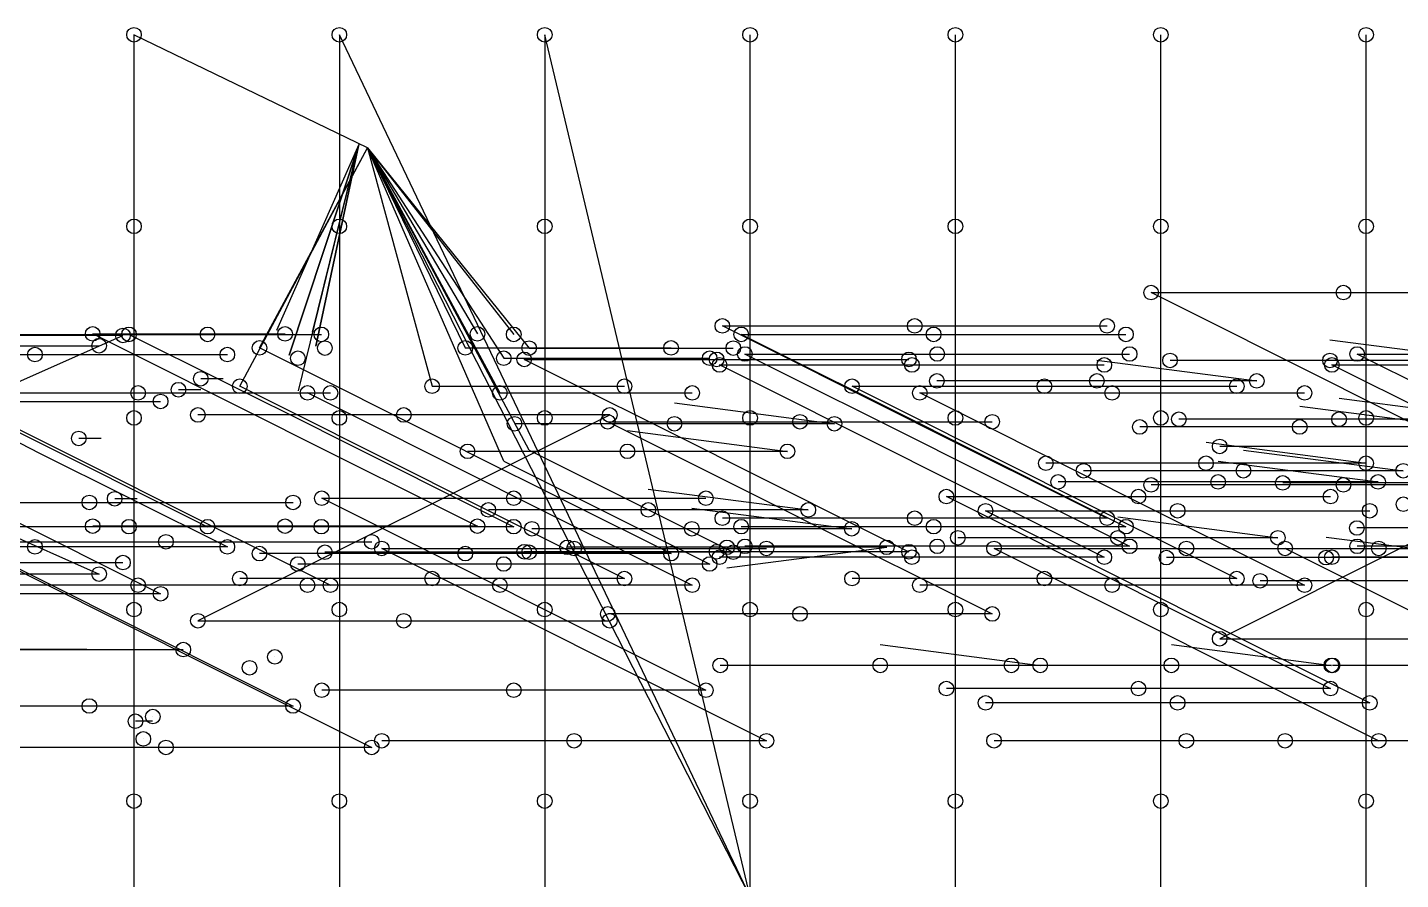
# Model space of a CAD drawing. Extents: x 8.5 to 88.6, y 8.1 to 51.7.
# Drawn here: x 21.43 to 43.99, y 22.69 to 36.7 of the extents above; entities that cross this region are included whole.
import ezdxf

# ---------------------------------------------------------------- set-up
doc = ezdxf.new("R2010")
doc.units = 0
doc.layers.add('HALOFIRE_HEADS', color=1, linetype='CONTINUOUS')
doc.layers.add('HALOFIRE_PIPES', color=5, linetype='CONTINUOUS')

msp = doc.modelspace()

# ---------------------------------------------------------------- linework, layer by layer
at = {"layer": 'HALOFIRE_HEADS'}
for centre in [(23.1789, 36.5761, 2.4384), (26.5524, 36.5761, 2.4384), (29.9258, 36.5761, 2.4384), (33.2993, 36.5761, 2.4384), (36.6727, 36.5761, 2.4384), (40.0462, 36.5761, 2.4384), (43.4196, 36.5761, 2.4384), (23.1789, 33.4275, 2.4384), (26.5524, 33.4275, 2.4384), (29.9258, 33.4275, 2.4384), (33.2993, 33.4275, 2.4384), (36.6727, 33.4275, 2.4384), (40.0462, 33.4275, 2.4384), (43.4196, 33.4275, 2.4384), (39.8872, 32.3389, 2.6519), (43.0474, 32.3389, 2.6519), (32.8443, 31.7916, 2.6519), (36.0045, 31.7916, 2.6519), (39.1647, 31.7916, 2.6519), (22.4999, 31.6608, 2.4225), (22.6052, 31.4658, 2.6519), (22.9977, 31.6353, 2.6519), (23.0965, 31.6522, 2.4384), (24.3877, 31.6522, 2.6519), (25.6601, 31.6608, 2.4225), (26.2567, 31.6522, 2.4384), (28.8203, 31.6608, 2.4225), (29.417, 31.6522, 2.4384), (33.1549, 31.6522, 2.4384), (36.3151, 31.6522, 2.4384), (39.4754, 31.6522, 2.4384), (21.552, 31.3211, 2.6519), (24.7122, 31.3211, 2.6519), (25.2406, 31.4296, 2.4225), (25.8708, 31.2612, 2.4384), (26.3141, 31.4273, 2.6519), (28.621, 31.4296, 2.4225), (29.2535, 31.2612, 2.4384), (29.59, 31.2412, 2.6519), (29.6692, 31.4273, 2.6519), (32.0014, 31.4296, 2.4225), (32.6362, 31.2612, 2.4384), (32.7503, 31.2412, 2.6519), (33.0243, 31.4273, 2.6519), (33.2146, 31.3298, 2.4384), (35.9105, 31.2412, 2.6519), (36.3749, 31.3298, 2.4384), (39.5351, 31.3298, 2.4384), (43.273, 31.3298, 2.6519), (32.7989, 31.15, 2.4384), (35.9592, 31.15, 2.4384), (39.1194, 31.15, 2.4384), (40.1984, 31.2233, 2.4384), (42.8263, 31.2233, 2.4384), (42.8574, 31.15, 2.5884), (24.2764, 30.9229, 2.6551), (24.9159, 30.7996, 2.4225), (28.0761, 30.7996, 2.4225), (31.2364, 30.7996, 2.4225), (34.9743, 30.7996, 2.4225), (36.3686, 30.8873, 2.4384), (38.1345, 30.7996, 2.4225), (38.9965, 30.8873, 2.4384), (41.2948, 30.7996, 2.4225), (41.6244, 30.8873, 2.4384), (23.246, 30.6905, 2.6551), (23.9099, 30.743, 2.4384), (26.0293, 30.6905, 2.6519), (26.4062, 30.6905, 2.6551), (29.1895, 30.6905, 2.6519), (32.3498, 30.6905, 2.6519), (36.0878, 30.6905, 2.4384), (39.248, 30.6905, 2.4384), (42.4082, 30.6905, 2.4384), (23.6163, 30.5504, 2.6924), (23.1789, 30.279, 2.4384), (24.2284, 30.3281, 2.4225), (26.5524, 30.279, 2.4384), (27.6111, 30.3281, 2.4225), (29.4302, 30.1831, 2.6519), (29.9258, 30.279, 2.4384), (30.962, 30.2157, 2.5146), (30.9937, 30.3281, 2.4225), (32.0581, 30.1831, 2.6519), (33.2993, 30.279, 2.4384), (34.1198, 30.2157, 2.5146), (34.686, 30.1831, 2.6519), (36.6727, 30.279, 2.4384), (37.2776, 30.2157, 2.5146), (39.7013, 30.1309, 2.6519), (40.0462, 30.279, 2.4384), (40.3442, 30.2571, 2.5146), (42.3292, 30.1309, 2.6519), (42.9751, 30.2571, 2.5146), (43.4196, 30.279, 2.4384), (22.2722, 29.9424, 2.5884), (28.658, 29.7302, 2.4384), (31.2859, 29.7302, 2.4384), (33.9138, 29.7302, 2.4384), (41.0144, 29.8113, 2.5146), (38.1591, 29.535, 2.4384), (40.7899, 29.535, 2.4384), (43.4207, 29.535, 2.4384), (38.3605, 29.228, 2.4384), (38.7792, 29.4108, 2.4384), (40.9884, 29.228, 2.4384), (41.4041, 29.4108, 2.4384), (42.0513, 29.212, 2.5884), (43.6163, 29.228, 2.4384), (44.0291, 29.4108, 2.4384), (36.5247, 28.9879, 2.4225), (39.6801, 28.9879, 2.4225), (39.8872, 29.1786, 2.6519), (42.8354, 28.9879, 2.4225), (43.0474, 29.1786, 2.6519), (22.4457, 28.8907, 2.7845), (22.8616, 28.9511, 2.6924), (25.7916, 28.8907, 2.7845), (26.2631, 28.9594, 2.4225), (29.0001, 28.7685, 2.6519), (29.4184, 28.9594, 2.4225), (31.6279, 28.7685, 2.6519), (32.5737, 28.9594, 2.4225), (34.2558, 28.7685, 2.6519), (44.0338, 28.8606, 2.6519), (32.8443, 28.6314, 2.6519), (36.0045, 28.6314, 2.6519), (37.1683, 28.7527, 2.4225), (39.1647, 28.6314, 2.6519), (40.3236, 28.7527, 2.4225), (43.479, 28.7527, 2.4225), (22.4999, 28.5006, 2.4225), (23.0965, 28.492, 2.4384), (24.3877, 28.492, 2.6519), (25.6601, 28.5006, 2.4225), (26.2567, 28.492, 2.4384), (28.8203, 28.5006, 2.4225), (29.417, 28.492, 2.4384), (29.7154, 28.4569, 2.5146), (32.3433, 28.4569, 2.5146), (33.1549, 28.492, 2.4384), (34.9712, 28.4569, 2.5146), (36.3151, 28.492, 2.4384), (36.7143, 28.31, 2.4225), (39.3422, 28.31, 2.4225), (39.4754, 28.492, 2.4384), (41.9701, 28.31, 2.4225), (43.268, 28.4706, 2.6519), (21.552, 28.1609, 2.6519), (23.7036, 28.2448, 2.4225), (24.7122, 28.1609, 2.6519), (27.084, 28.2448, 2.4225), (27.249, 28.1347, 2.5884), (29.59, 28.081, 2.6519), (30.2953, 28.1528, 2.4384), (30.4092, 28.1347, 2.5884), (32.7503, 28.081, 2.6519), (32.9202, 28.1528, 2.4384), (33.2146, 28.1696, 2.4384), (33.5695, 28.1347, 2.5884), (35.5451, 28.1528, 2.4384), (35.9105, 28.081, 2.6519), (36.3749, 28.1696, 2.4384), (37.3074, 28.1347, 2.4225), (39.5351, 28.1696, 2.4384), (40.4676, 28.1347, 2.4225), (42.0898, 28.1347, 2.5884), (43.273, 28.1696, 2.6519), (43.6279, 28.1347, 2.4225), (22.9977, 27.9023, 2.6519), (25.2406, 28.0492, 2.4225), (25.8708, 27.8786, 2.4384), (26.3141, 28.0722, 2.6519), (28.621, 28.0492, 2.4225), (29.2535, 27.8786, 2.4384), (29.6692, 28.0722, 2.6519), (32.0014, 28.0492, 2.4225), (32.6362, 27.8786, 2.4384), (32.7989, 27.9898, 2.4384), (33.0243, 28.0722, 2.6519), (35.9592, 27.9898, 2.4384), (39.1194, 27.9898, 2.4384), (40.1399, 27.9839, 2.4225), (42.7618, 27.9839, 2.4225), (42.8574, 27.9898, 2.5884), (22.6052, 27.7121, 2.6519), (24.9159, 27.6394, 2.4225), (28.0761, 27.6394, 2.4225), (31.2364, 27.6394, 2.4225), (34.9743, 27.6394, 2.4225), (38.1345, 27.6394, 2.4225), (41.2948, 27.6394, 2.4225), (23.246, 27.5302, 2.6551), (26.0293, 27.5302, 2.6519), (26.4062, 27.5302, 2.6551), (29.1895, 27.5302, 2.6519), (32.3498, 27.5302, 2.6519), (36.0878, 27.5302, 2.4384), (39.248, 27.5302, 2.4384), (41.6783, 27.6036, 2.4225), (42.4082, 27.5302, 2.4384), (23.6163, 27.3902, 2.6924), (23.1789, 27.1304, 2.4384), (26.5524, 27.1304, 2.4384), (29.9258, 27.1304, 2.4384), (30.962, 27.0579, 2.5146), (33.2993, 27.1304, 2.4384), (34.1198, 27.0579, 2.5146), (36.6727, 27.1304, 2.4384), (37.2776, 27.0579, 2.5146), (40.0462, 27.1304, 2.4384), (43.4196, 27.1304, 2.4384), (24.2284, 26.9454, 2.4225), (27.6111, 26.9454, 2.4225), (30.9937, 26.9454, 2.4225), (41.0144, 26.6511, 2.5146), (23.9887, 26.4733, 2.6924), (25.4925, 26.3525, 2.4225), (25.0768, 26.1726, 2.6519), (32.8105, 26.2127, 2.5884), (35.4384, 26.2127, 2.5884), (37.593, 26.2127, 2.4225), (38.0663, 26.2127, 2.5884), (40.2209, 26.2127, 2.4225), (42.8488, 26.2127, 2.4225), (42.8689, 26.2127, 2.5884), (36.5247, 25.8325, 2.4225), (39.6801, 25.8325, 2.4225), (42.8354, 25.8325, 2.4225), (26.2631, 25.8041, 2.4225), (29.4184, 25.8041, 2.4225), (32.5737, 25.8041, 2.4225), (37.1683, 25.5973, 2.4225), (40.3236, 25.5973, 2.4225), (43.479, 25.5973, 2.4225), (22.4457, 25.5449, 2.7845), (23.4883, 25.372, 2.4225), (25.7916, 25.5449, 2.7845), (23.203, 25.2959, 2.613), (23.3322, 25.0054, 2.6924), (27.249, 24.9745, 2.5884), (30.4092, 24.9745, 2.5884), (33.5695, 24.9745, 2.5884), (37.3074, 24.9745, 2.4225), (40.4676, 24.9745, 2.4225), (42.0898, 24.9745, 2.5884), (43.6279, 24.9745, 2.4225), (23.7036, 24.8644, 2.4225), (27.084, 24.8644, 2.4225), (23.1789, 23.9819, 2.4384), (26.5524, 23.9819, 2.4384), (29.9258, 23.9819, 2.4384), (33.2993, 23.9819, 2.4384), (36.6727, 23.9819, 2.4384), (40.0462, 23.9819, 2.4384), (43.4196, 23.9819, 2.4384)]:
    msp.add_circle(centre, 0.12, dxfattribs=at)
at = {"layer": 'HALOFIRE_PIPES'}
for p, q in [((27.0129, 34.7178, 2.4384), (23.1789, 36.5761, 2.4384)), ((23.1789, 36.5761, 2.4384), (23.1789, 33.4275, 2.4384)), ((33.2993, 22.4076, 2.4384), (26.5524, 36.5761, 2.4384)), ((26.5524, 36.5761, 2.4384), (26.5524, 33.4275, 2.4384)), ((33.2993, 22.4076, 2.4384), (29.9258, 36.5761, 2.4384)), ((29.9258, 36.5761, 2.4384), (29.9258, 33.4275, 2.4384)), ((33.2993, 33.4275, 2.4384), (33.2993, 36.5761, 2.4384)), ((36.6727, 33.4275, 2.4384), (36.6727, 36.5761, 2.4384)), ((40.0462, 33.4275, 2.4384), (40.0462, 36.5761, 2.4384)), ((43.4196, 33.4275, 2.4384), (43.4196, 36.5761, 2.4384)), ((25.5229, 31.7215, 2.4225), (26.8757, 34.7785, 2.4225)), ((26.8705, 34.7649, 2.4384), (25.7284, 31.3083, 2.4384)), ((25.7284, 31.3083, 2.4384), (26.8705, 34.7649, 2.4384)), ((25.8836, 30.7261, 2.6519), (26.8672, 34.7534, 2.6519)), ((26.1111, 31.6881, 2.4384), (26.8673, 34.7537, 2.4384)), ((26.8662, 34.749, 2.6519), (26.1674, 31.4584, 2.6519)), ((26.1674, 31.4584, 2.6519), (26.8662, 34.749, 2.6519)), ((24.9159, 30.7996, 2.4225), (27.0129, 34.7178, 2.4225)), ((25.2406, 31.4296, 2.4225), (27.0129, 34.7178, 2.4225)), ((33.2993, 22.4076, 2.4384), (27.0129, 34.7178, 2.4384)), ((29.2535, 29.5699, 2.4384), (27.0129, 34.7178, 2.4384)), ((27.0129, 34.7178, 2.4384), (29.2535, 31.2612, 2.4384)), ((27.0129, 34.7178, 2.4384), (29.417, 31.6522, 2.4384)), ((29.6692, 29.7497, 2.6519), (27.0129, 34.7178, 2.6519)), ((27.0129, 34.7178, 2.6519), (29.6692, 31.4273, 2.6519)), ((27.0129, 34.7178, 2.6519), (29.1895, 30.6905, 2.6519)), ((27.0129, 34.7178, 2.4225), (28.621, 31.4296, 2.4225)), ((27.0129, 34.7178, 2.4225), (28.8203, 31.6608, 2.4225)), ((27.0129, 34.7178, 2.4225), (28.0761, 30.7996, 2.4225)), ((23.1789, 33.4275, 2.4384), (23.1789, 30.279, 2.4384)), ((26.5524, 33.4275, 2.4384), (26.5524, 30.279, 2.4384)), ((29.9258, 33.4275, 2.4384), (29.9258, 30.279, 2.4384)), ((33.2993, 30.279, 2.4384), (33.2993, 33.4275, 2.4384)), ((36.6727, 30.279, 2.4384), (36.6727, 33.4275, 2.4384)), ((40.0462, 30.279, 2.4384), (40.0462, 33.4275, 2.4384)), ((43.4196, 30.279, 2.4384), (43.4196, 33.4275, 2.4384)), ((43.0474, 30.7588, 2.6519), (39.8872, 32.3389, 2.6519)), ((39.8872, 32.3389, 2.6519), (43.0474, 32.3389, 2.6519)), ((43.0474, 32.3389, 2.6519), (46.2077, 32.3389, 2.6519)), ((18.798, 29.7688, 2.6519), (22.9977, 31.6353, 2.6519)), ((22.9977, 31.6353, 2.6519), (20.1979, 31.6353, 2.6519)), ((21.2275, 31.6522, 2.6519), (24.3877, 31.6522, 2.6519)), ((25.6601, 30.0807, 2.4225), (22.4999, 31.6608, 2.4225)), ((22.4999, 31.6608, 2.4225), (25.6601, 31.6608, 2.4225)), ((26.2567, 30.0721, 2.4384), (23.0965, 31.6522, 2.4384)), ((23.0965, 31.6522, 2.4384), (26.2567, 31.6522, 2.4384)), ((36.0045, 30.2115, 2.6519), (32.8443, 31.7916, 2.6519)), ((32.8443, 31.7916, 2.6519), (36.0045, 31.7916, 2.6519)), ((36.3151, 30.0721, 2.4384), (33.1549, 31.6522, 2.4384)), ((33.1549, 31.6522, 2.4384), (36.3151, 31.6522, 2.4384)), ((36.0045, 31.7916, 2.6519), (39.1647, 31.7916, 2.6519)), ((36.3151, 31.6522, 2.4384), (39.4754, 31.6522, 2.4384)), ((19.79, 31.4658, 2.6519), (22.6052, 31.4658, 2.6519)), ((28.621, 29.7394, 2.4225), (25.2406, 31.4296, 2.4225)), ((28.621, 31.4296, 2.4225), (32.0014, 31.4296, 2.4225)), ((29.6692, 31.4273, 2.6519), (33.0243, 31.4273, 2.6519)), ((42.8263, 31.5652, 2.4384), (42.8263, 31.5652, 2.4384)), ((42.8263, 31.5652, 2.4384), (45.4542, 31.2233, 2.4384)), ((21.552, 29.741, 2.6519), (18.3917, 31.3211, 2.6519)), ((18.3917, 31.3211, 2.6519), (21.552, 31.3211, 2.6519)), ((21.552, 31.3211, 2.6519), (24.7122, 31.3211, 2.6519)), ((29.2535, 31.2612, 2.4384), (32.6362, 31.2612, 2.4384)), ((32.7503, 29.6611, 2.6519), (29.59, 31.2412, 2.6519)), ((29.59, 31.2412, 2.6519), (32.7503, 31.2412, 2.6519)), ((32.7503, 31.2412, 2.6519), (35.9105, 31.2412, 2.6519)), ((35.9592, 29.5699, 2.4384), (32.7989, 31.15, 2.4384)), ((32.7989, 31.15, 2.4384), (35.9592, 31.15, 2.4384)), ((36.3749, 29.7497, 2.4384), (33.2146, 31.3298, 2.4384)), ((33.2146, 31.3298, 2.4384), (36.3749, 31.3298, 2.4384)), ((35.9592, 31.15, 2.4384), (39.1194, 31.15, 2.4384)), ((36.3749, 31.3298, 2.4384), (39.5351, 31.3298, 2.4384)), ((38.9965, 31.2292, 2.4384), (38.9965, 31.2292, 2.4384)), ((38.9965, 31.2292, 2.4384), (41.6244, 30.8873, 2.4384)), ((42.8263, 31.2233, 2.4384), (40.1984, 31.2233, 2.4384)), ((45.4542, 31.2233, 2.4384), (42.8263, 31.2233, 2.4384)), ((46.0176, 29.5699, 2.5884), (42.8574, 31.15, 2.5884)), ((42.8574, 31.15, 2.5884), (46.0176, 31.15, 2.5884)), ((46.4333, 29.7497, 2.6519), (43.273, 31.3298, 2.6519)), ((43.273, 31.3298, 2.6519), (46.4333, 31.3298, 2.6519)), ((24.6432, 30.9229, 2.6551), (24.2764, 30.9229, 2.6551)), ((24.2764, 30.9229, 2.6551), (24.2764, 30.9229, 2.6551)), ((23.246, 29.1104, 2.6551), (20.0857, 30.6905, 2.6551)), ((20.0857, 30.6905, 2.6551), (23.246, 30.6905, 2.6551)), ((23.246, 30.6905, 2.6551), (26.4062, 30.6905, 2.6551)), ((24.2768, 30.743, 2.4384), (23.9099, 30.743, 2.4384)), ((23.9099, 30.743, 2.4384), (23.9099, 30.743, 2.4384)), ((28.0761, 29.2195, 2.4225), (24.9159, 30.7996, 2.4225)), ((29.1895, 29.1104, 2.6519), (26.0293, 30.6905, 2.6519)), ((28.0761, 30.7996, 2.4225), (31.2364, 30.7996, 2.4225)), ((29.1895, 30.6905, 2.6519), (32.3498, 30.6905, 2.6519)), ((38.1345, 29.2195, 2.4225), (34.9743, 30.7996, 2.4225)), ((34.9743, 30.7996, 2.4225), (38.1345, 30.7996, 2.4225)), ((39.248, 29.1104, 2.4384), (36.0878, 30.6905, 2.4384)), ((36.0878, 30.6905, 2.4384), (39.248, 30.6905, 2.4384)), ((38.9965, 30.8873, 2.4384), (36.3686, 30.8873, 2.4384)), ((38.1345, 30.7996, 2.4225), (41.2948, 30.7996, 2.4225)), ((41.6244, 30.8873, 2.4384), (38.9965, 30.8873, 2.4384)), ((39.248, 30.6905, 2.4384), (42.4082, 30.6905, 2.4384)), ((43.0474, 30.7588, 2.6519), (43.0474, 30.7588, 2.6519)), ((43.0474, 30.7588, 2.6519), (43.0474, 30.7588, 2.6519)), ((43.0474, 30.7588, 2.6519), (46.2077, 29.1786, 2.6519)), ((20.4561, 30.5504, 2.6924), (23.6163, 30.5504, 2.6924)), ((32.0581, 30.525, 2.6519), (32.0581, 30.525, 2.6519)), ((32.0581, 30.525, 2.6519), (34.686, 30.1831, 2.6519)), ((42.3292, 30.4728, 2.6519), (42.3292, 30.4728, 2.6519)), ((42.3292, 30.4728, 2.6519), (44.9571, 30.1309, 2.6519)), ((42.9751, 30.6019, 2.5146), (42.9751, 30.6019, 2.5146)), ((42.9751, 30.6019, 2.5146), (45.6059, 30.2571, 2.5146)), ((23.1789, 30.279, 2.4384), (23.1789, 27.1304, 2.4384)), ((27.6111, 30.3281, 2.4225), (24.2284, 30.3281, 2.4225)), ((26.5524, 30.279, 2.4384), (26.5524, 27.1304, 2.4384)), ((27.6111, 28.6368, 2.4225), (30.9937, 30.3281, 2.4225)), ((30.9937, 30.3281, 2.4225), (27.6111, 30.3281, 2.4225)), ((29.9258, 30.279, 2.4384), (29.9258, 27.1304, 2.4384)), ((33.2993, 27.1304, 2.4384), (33.2993, 30.279, 2.4384)), ((36.6727, 27.1304, 2.4384), (36.6727, 30.279, 2.4384)), ((40.0462, 27.1304, 2.4384), (40.0462, 30.279, 2.4384)), ((42.9751, 30.2571, 2.5146), (40.3442, 30.2571, 2.5146)), ((45.6059, 30.2571, 2.5146), (42.9751, 30.2571, 2.5146)), ((43.4196, 27.1304, 2.4384), (43.4196, 30.279, 2.4384)), ((21.2275, 30.0721, 2.6519), (24.3877, 28.492, 2.6519)), ((25.6601, 30.0807, 2.4225), (25.6601, 30.0807, 2.4225)), ((25.6601, 30.0807, 2.4225), (25.6601, 30.0807, 2.4225)), ((25.6601, 30.0807, 2.4225), (28.8203, 28.5006, 2.4225)), ((26.2567, 30.0721, 2.4384), (26.2567, 30.0721, 2.4384)), ((26.2567, 30.0721, 2.4384), (26.2567, 30.0721, 2.4384)), ((26.2567, 30.0721, 2.4384), (29.417, 28.492, 2.4384)), ((32.0581, 30.1831, 2.6519), (29.4302, 30.1831, 2.6519)), ((34.1198, 28.6368, 2.5146), (30.962, 30.2157, 2.5146)), ((30.962, 30.2157, 2.5146), (34.1198, 30.2157, 2.5146)), ((31.2859, 30.0721, 2.4384), (31.2859, 30.0721, 2.4384)), ((31.2859, 30.0721, 2.4384), (33.9138, 29.7302, 2.4384)), ((34.686, 30.1831, 2.6519), (32.0581, 30.1831, 2.6519)), ((34.1198, 30.2157, 2.5146), (37.2776, 30.2157, 2.5146)), ((36.0045, 30.2115, 2.6519), (36.0045, 30.2115, 2.6519)), ((36.0045, 30.2115, 2.6519), (36.0045, 30.2115, 2.6519)), ((36.0045, 30.2115, 2.6519), (39.1647, 28.6314, 2.6519)), ((36.3151, 30.0721, 2.4384), (36.3151, 30.0721, 2.4384)), ((36.3151, 30.0721, 2.4384), (36.3151, 30.0721, 2.4384)), ((36.3151, 30.0721, 2.4384), (39.4754, 28.492, 2.4384)), ((42.3292, 30.1309, 2.6519), (39.7013, 30.1309, 2.6519)), ((44.9571, 30.1309, 2.6519), (42.3292, 30.1309, 2.6519)), ((22.639, 29.9424, 2.5884), (22.2722, 29.9424, 2.5884)), ((22.2722, 29.9424, 2.5884), (22.2722, 29.9424, 2.5884)), ((40.7899, 29.8798, 2.4384), (40.7899, 29.8798, 2.4384)), ((40.7899, 29.8798, 2.4384), (43.4207, 29.535, 2.4384)), ((47.3348, 29.8113, 2.5146), (41.0144, 29.8113, 2.5146)), ((18.3823, 29.5889, 2.6519), (22.6052, 27.7121, 2.6519)), ((21.552, 29.741, 2.6519), (21.552, 29.741, 2.6519)), ((21.552, 29.741, 2.6519), (21.552, 29.741, 2.6519)), ((21.552, 29.741, 2.6519), (24.7122, 28.1609, 2.6519)), ((28.621, 29.7394, 2.4225), (28.621, 29.7394, 2.4225)), ((28.621, 29.7394, 2.4225), (28.621, 29.7394, 2.4225)), ((28.621, 29.7394, 2.4225), (32.0014, 28.0492, 2.4225)), ((31.2859, 29.7302, 2.4384), (28.658, 29.7302, 2.4384)), ((29.2535, 29.5699, 2.4384), (29.2535, 29.5699, 2.4384)), ((29.2535, 29.5699, 2.4384), (29.2535, 29.5699, 2.4384)), ((29.2535, 29.5699, 2.4384), (32.6362, 27.8786, 2.4384)), ((29.6692, 29.7497, 2.6519), (29.6692, 29.7497, 2.6519)), ((29.6692, 29.7497, 2.6519), (29.6692, 29.7497, 2.6519)), ((29.6692, 29.7497, 2.6519), (33.0243, 28.0722, 2.6519)), ((33.9138, 29.7302, 2.4384), (31.2859, 29.7302, 2.4384)), ((32.7503, 29.6611, 2.6519), (32.7503, 29.6611, 2.6519)), ((32.7503, 29.6611, 2.6519), (32.7503, 29.6611, 2.6519)), ((32.7503, 29.6611, 2.6519), (35.9105, 28.081, 2.6519)), ((35.9592, 29.5699, 2.4384), (35.9592, 29.5699, 2.4384)), ((35.9592, 29.5699, 2.4384), (35.9592, 29.5699, 2.4384)), ((35.9592, 29.5699, 2.4384), (39.1194, 27.9898, 2.4384)), ((36.3749, 29.7497, 2.4384), (36.3749, 29.7497, 2.4384)), ((36.3749, 29.7497, 2.4384), (36.3749, 29.7497, 2.4384)), ((36.3749, 29.7497, 2.4384), (39.5351, 28.1696, 2.4384)), ((40.9884, 29.5699, 2.4384), (40.9884, 29.5699, 2.4384)), ((40.9884, 29.5699, 2.4384), (43.6163, 29.228, 2.4384)), ((41.4041, 29.7497, 2.4384), (41.4041, 29.7497, 2.4384)), ((41.4041, 29.7497, 2.4384), (44.0291, 29.4108, 2.4384)), ((40.7899, 29.535, 2.4384), (38.1591, 29.535, 2.4384)), ((41.4041, 29.4108, 2.4384), (38.7792, 29.4108, 2.4384)), ((43.4207, 29.535, 2.4384), (40.7899, 29.535, 2.4384)), ((44.0291, 29.4108, 2.4384), (41.4041, 29.4108, 2.4384)), ((23.246, 29.1104, 2.6551), (23.246, 29.1104, 2.6551)), ((23.246, 29.1104, 2.6551), (23.246, 29.1104, 2.6551)), ((23.246, 29.1104, 2.6551), (26.4062, 27.5302, 2.6551)), ((28.0761, 29.2195, 2.4225), (28.0761, 29.2195, 2.4225)), ((28.0761, 29.2195, 2.4225), (28.0761, 29.2195, 2.4225)), ((28.0761, 29.2195, 2.4225), (31.2364, 27.6394, 2.4225)), ((29.1895, 29.1104, 2.6519), (29.1895, 29.1104, 2.6519)), ((29.1895, 29.1104, 2.6519), (29.1895, 29.1104, 2.6519)), ((29.1895, 29.1104, 2.6519), (32.3498, 27.5302, 2.6519)), ((31.6279, 29.1104, 2.6519), (31.6279, 29.1104, 2.6519)), ((31.6279, 29.1104, 2.6519), (34.2558, 28.7685, 2.6519)), ((38.1345, 29.2195, 2.4225), (38.1345, 29.2195, 2.4225)), ((38.1345, 29.2195, 2.4225), (38.1345, 29.2195, 2.4225)), ((38.1345, 29.2195, 2.4225), (41.2948, 27.6394, 2.4225)), ((40.9884, 29.228, 2.4384), (38.3605, 29.228, 2.4384)), ((39.248, 29.1104, 2.4384), (39.248, 29.1104, 2.4384)), ((39.248, 29.1104, 2.4384), (39.248, 29.1104, 2.4384)), ((39.248, 29.1104, 2.4384), (42.4082, 27.5302, 2.4384)), ((43.0474, 29.1786, 2.6519), (39.8872, 29.1786, 2.6519)), ((43.6163, 29.228, 2.4384), (40.9884, 29.228, 2.4384)), ((44.4189, 29.212, 2.5884), (42.0513, 29.212, 2.5884)), ((46.2077, 29.1786, 2.6519), (43.0474, 29.1786, 2.6519)), ((22.4457, 27.2178, 2.7845), (19.0999, 28.8907, 2.7845)), ((19.0999, 28.8907, 2.7845), (22.4457, 28.8907, 2.7845)), ((20.4561, 28.9703, 2.6924), (23.6163, 27.3902, 2.6924)), ((22.4457, 28.8907, 2.7845), (25.7916, 28.8907, 2.7845)), ((23.2284, 28.9511, 2.6924), (22.8616, 28.9511, 2.6924)), ((22.8616, 28.9511, 2.6924), (22.8616, 28.9511, 2.6924)), ((29.4184, 27.3818, 2.4225), (26.2631, 28.9594, 2.4225)), ((26.2631, 28.9594, 2.4225), (29.4184, 28.9594, 2.4225)), ((29.4184, 28.9594, 2.4225), (32.5737, 28.9594, 2.4225)), ((39.6801, 27.4102, 2.4225), (36.5247, 28.9879, 2.4225)), ((36.5247, 28.9879, 2.4225), (39.6801, 28.9879, 2.4225)), ((39.6801, 28.9879, 2.4225), (42.8354, 28.9879, 2.4225)), ((31.6279, 28.7685, 2.6519), (29.0001, 28.7685, 2.6519)), ((34.2558, 28.7685, 2.6519), (31.6279, 28.7685, 2.6519)), ((32.3433, 28.7988, 2.5146), (32.3433, 28.7988, 2.5146)), ((32.3433, 28.7988, 2.5146), (34.9712, 28.4569, 2.5146)), ((40.3236, 27.175, 2.4225), (37.1683, 28.7527, 2.4225)), ((37.1683, 28.7527, 2.4225), (40.3236, 28.7527, 2.4225)), ((39.3422, 28.6519, 2.4225), (39.3422, 28.6519, 2.4225)), ((39.3422, 28.6519, 2.4225), (41.9701, 28.31, 2.4225)), ((40.3236, 28.7527, 2.4225), (43.479, 28.7527, 2.4225)), ((24.3877, 28.492, 2.6519), (21.2275, 28.492, 2.6519)), ((25.6601, 28.5006, 2.4225), (22.4999, 28.5006, 2.4225)), ((26.2567, 28.492, 2.4384), (23.0965, 28.492, 2.4384)), ((27.6111, 28.6368, 2.4225), (24.2284, 26.9454, 2.4225)), ((28.8203, 28.5006, 2.4225), (25.6601, 28.5006, 2.4225)), ((29.417, 28.492, 2.4384), (26.2567, 28.492, 2.4384)), ((27.6111, 28.6368, 2.4225), (27.6111, 28.6368, 2.4225)), ((27.6111, 28.6368, 2.4225), (27.6111, 28.6368, 2.4225)), ((32.3433, 28.4569, 2.5146), (29.7154, 28.4569, 2.5146)), ((34.9712, 28.4569, 2.5146), (32.3433, 28.4569, 2.5146)), ((36.0045, 28.6314, 2.6519), (32.8443, 28.6314, 2.6519)), ((36.3151, 28.492, 2.4384), (33.1549, 28.492, 2.4384)), ((34.1198, 28.6368, 2.5146), (34.1198, 28.6368, 2.5146)), ((34.1198, 28.6368, 2.5146), (34.1198, 28.6368, 2.5146)), ((34.1198, 28.6368, 2.5146), (37.2776, 27.0579, 2.5146)), ((39.1647, 28.6314, 2.6519), (36.0045, 28.6314, 2.6519)), ((39.4754, 28.492, 2.4384), (36.3151, 28.492, 2.4384)), ((45.6744, 28.4706, 2.6519), (43.268, 28.4706, 2.6519)), ((23.7036, 26.5546, 2.4225), (20.3232, 28.2448, 2.4225)), ((20.3232, 28.2448, 2.4225), (23.7036, 28.2448, 2.4225)), ((23.7036, 28.2448, 2.4225), (27.084, 28.2448, 2.4225)), ((39.3422, 28.31, 2.4225), (36.7143, 28.31, 2.4225)), ((41.9701, 28.31, 2.4225), (39.3422, 28.31, 2.4225)), ((44.1746, 28.2312, 2.5146), (41.0144, 26.6511, 2.5146)), ((42.7618, 28.3199, 2.4225), (42.7618, 28.3199, 2.4225)), ((42.7618, 28.3199, 2.4225), (45.3838, 27.9839, 2.4225)), ((21.552, 28.1609, 2.6519), (18.3917, 28.1609, 2.6519)), ((24.7122, 28.1609, 2.6519), (21.552, 28.1609, 2.6519)), ((28.621, 28.0492, 2.4225), (25.2406, 28.0492, 2.4225)), ((29.6692, 28.0722, 2.6519), (26.3141, 28.0722, 2.6519)), ((30.4092, 26.5546, 2.5884), (27.249, 28.1347, 2.5884)), ((27.249, 28.1347, 2.5884), (30.4092, 28.1347, 2.5884)), ((32.0014, 28.0492, 2.4225), (28.621, 28.0492, 2.4225)), ((32.7503, 28.081, 2.6519), (29.59, 28.081, 2.6519)), ((33.0243, 28.0722, 2.6519), (29.6692, 28.0722, 2.6519)), ((32.9202, 28.1528, 2.4384), (30.2953, 28.1528, 2.4384)), ((30.4092, 28.1347, 2.5884), (33.5695, 28.1347, 2.5884)), ((35.9105, 28.081, 2.6519), (32.7503, 28.081, 2.6519)), ((35.9592, 27.9898, 2.4384), (32.7989, 27.9898, 2.4384)), ((32.9202, 27.8139, 2.4384), (35.5451, 28.1528, 2.4384)), ((35.5451, 28.1528, 2.4384), (32.9202, 28.1528, 2.4384)), ((36.3749, 28.1696, 2.4384), (33.2146, 28.1696, 2.4384)), ((39.1194, 27.9898, 2.4384), (35.9592, 27.9898, 2.4384)), ((39.5351, 28.1696, 2.4384), (36.3749, 28.1696, 2.4384)), ((40.4676, 26.5546, 2.4225), (37.3074, 28.1347, 2.4225)), ((37.3074, 28.1347, 2.4225), (40.4676, 28.1347, 2.4225)), ((42.7618, 27.9839, 2.4225), (40.1399, 27.9839, 2.4225)), ((40.4676, 28.1347, 2.4225), (43.6279, 28.1347, 2.4225)), ((45.2501, 26.5546, 2.5884), (42.0898, 28.1347, 2.5884)), ((42.0898, 28.1347, 2.5884), (45.2501, 28.1347, 2.5884)), ((45.3838, 27.9839, 2.4225), (42.7618, 27.9839, 2.4225)), ((46.0176, 27.9898, 2.5884), (42.8574, 27.9898, 2.5884)), ((46.4333, 28.1696, 2.6519), (43.273, 28.1696, 2.6519)), ((20.1979, 27.9023, 2.6519), (22.9977, 27.9023, 2.6519)), ((29.2535, 27.8786, 2.4384), (25.8708, 27.8786, 2.4384)), ((32.6362, 27.8786, 2.4384), (29.2535, 27.8786, 2.4384)), ((32.9202, 27.8139, 2.4384), (32.9202, 27.8139, 2.4384)), ((22.6052, 27.7121, 2.6519), (19.79, 27.7121, 2.6519)), ((23.246, 27.5302, 2.6551), (20.0857, 27.5302, 2.6551)), ((26.4062, 27.5302, 2.6551), (23.246, 27.5302, 2.6551)), ((28.0761, 27.6394, 2.4225), (24.9159, 27.6394, 2.4225)), ((29.1895, 27.5302, 2.6519), (26.0293, 27.5302, 2.6519)), ((31.2364, 27.6394, 2.4225), (28.0761, 27.6394, 2.4225)), ((32.3498, 27.5302, 2.6519), (29.1895, 27.5302, 2.6519)), ((38.1345, 27.6394, 2.4225), (34.9743, 27.6394, 2.4225)), ((39.248, 27.5302, 2.4384), (36.0878, 27.5302, 2.4384)), ((41.2948, 27.6394, 2.4225), (38.1345, 27.6394, 2.4225)), ((42.4082, 27.5302, 2.4384), (39.248, 27.5302, 2.4384)), ((44.3032, 27.6036, 2.4225), (41.6783, 27.6036, 2.4225)), ((23.6163, 27.3902, 2.6924), (20.4561, 27.3902, 2.6924)), ((29.4184, 27.3818, 2.4225), (29.4184, 27.3818, 2.4225)), ((29.4184, 27.3818, 2.4225), (29.4184, 27.3818, 2.4225)), ((29.4184, 27.3818, 2.4225), (32.5737, 25.8041, 2.4225)), ((39.6801, 27.4102, 2.4225), (39.6801, 27.4102, 2.4225)), ((39.6801, 27.4102, 2.4225), (39.6801, 27.4102, 2.4225)), ((39.6801, 27.4102, 2.4225), (42.8354, 25.8325, 2.4225)), ((22.4457, 27.2178, 2.7845), (22.4457, 27.2178, 2.7845)), ((22.4457, 27.2178, 2.7845), (22.4457, 27.2178, 2.7845)), ((22.4457, 27.2178, 2.7845), (25.7916, 25.5449, 2.7845)), ((23.1789, 27.1304, 2.4384), (23.1789, 23.9819, 2.4384)), ((26.5524, 27.1304, 2.4384), (26.5524, 23.9819, 2.4384)), ((29.9258, 27.1304, 2.4384), (29.9258, 23.9819, 2.4384)), ((33.2993, 23.9819, 2.4384), (33.2993, 27.1304, 2.4384)), ((36.6727, 23.9819, 2.4384), (36.6727, 27.1304, 2.4384)), ((40.0462, 23.9819, 2.4384), (40.0462, 27.1304, 2.4384)), ((40.3236, 27.175, 2.4225), (40.3236, 27.175, 2.4225)), ((40.3236, 27.175, 2.4225), (40.3236, 27.175, 2.4225)), ((40.3236, 27.175, 2.4225), (43.479, 25.5973, 2.4225)), ((43.4196, 23.9819, 2.4384), (43.4196, 27.1304, 2.4384)), ((24.2284, 26.9454, 2.4225), (27.6111, 26.9454, 2.4225)), ((27.6111, 26.9454, 2.4225), (30.9937, 26.9454, 2.4225)), ((34.1198, 27.0579, 2.5146), (30.962, 27.0579, 2.5146)), ((37.2776, 27.0579, 2.5146), (34.1198, 27.0579, 2.5146)), ((41.0144, 26.6511, 2.5146), (47.3348, 26.6511, 2.5146)), ((22.4021, 26.4733, 2.6924), (20.8156, 26.4733, 2.6924)), ((20.8156, 26.4733, 2.6924), (23.9887, 26.4733, 2.6924)), ((22.4021, 26.4733, 2.6924), (22.4021, 26.4733, 2.6924)), ((23.7036, 26.5546, 2.4225), (23.7036, 26.5546, 2.4225)), ((23.7036, 26.5546, 2.4225), (23.7036, 26.5546, 2.4225)), ((23.7036, 26.5546, 2.4225), (27.084, 24.8644, 2.4225)), ((30.4092, 26.5546, 2.5884), (30.4092, 26.5546, 2.5884)), ((30.4092, 26.5546, 2.5884), (30.4092, 26.5546, 2.5884)), ((30.4092, 26.5546, 2.5884), (33.5695, 24.9745, 2.5884)), ((35.4384, 26.5546, 2.5884), (35.4384, 26.5546, 2.5884)), ((35.4384, 26.5546, 2.5884), (38.0663, 26.2127, 2.5884)), ((40.2209, 26.5546, 2.4225), (40.2209, 26.5546, 2.4225)), ((40.2209, 26.5546, 2.4225), (42.8488, 26.2127, 2.4225)), ((40.4676, 26.5546, 2.4225), (40.4676, 26.5546, 2.4225)), ((40.4676, 26.5546, 2.4225), (40.4676, 26.5546, 2.4225)), ((40.4676, 26.5546, 2.4225), (43.6279, 24.9745, 2.4225)), ((25.0768, 26.1726, 2.6519), (25.0768, 26.1726, 2.6519)), ((25.0768, 26.1726, 2.6519), (25.0768, 26.1726, 2.6519)), ((25.4925, 26.3525, 2.4225), (25.4925, 26.3525, 2.4225)), ((25.4925, 26.3525, 2.4225), (25.4925, 26.3525, 2.4225)), ((35.4384, 26.2127, 2.5884), (32.8105, 26.2127, 2.5884)), ((38.0663, 26.2127, 2.5884), (35.4384, 26.2127, 2.5884)), ((40.2209, 26.2127, 2.4225), (37.593, 26.2127, 2.4225)), ((42.8488, 26.2127, 2.4225), (40.2209, 26.2127, 2.4225)), ((45.4968, 26.2127, 2.5884), (42.8689, 26.2127, 2.5884)), ((29.4184, 25.8041, 2.4225), (26.2631, 25.8041, 2.4225)), ((32.5737, 25.8041, 2.4225), (29.4184, 25.8041, 2.4225)), ((39.6801, 25.8325, 2.4225), (36.5247, 25.8325, 2.4225)), ((42.8354, 25.8325, 2.4225), (39.6801, 25.8325, 2.4225)), ((22.4457, 25.5449, 2.7845), (19.0999, 25.5449, 2.7845)), ((25.7916, 25.5449, 2.7845), (22.4457, 25.5449, 2.7845)), ((40.3236, 25.5973, 2.4225), (37.1683, 25.5973, 2.4225)), ((43.479, 25.5973, 2.4225), (40.3236, 25.5973, 2.4225)), ((23.483, 25.2959, 2.613), (23.203, 25.2959, 2.613)), ((23.203, 25.2959, 2.613), (23.203, 25.2959, 2.613)), ((23.4883, 25.372, 2.4225), (23.4883, 25.372, 2.4225)), ((23.4883, 25.372, 2.4225), (23.4883, 25.372, 2.4225)), ((23.7036, 24.8644, 2.4225), (20.3232, 24.8644, 2.4225)), ((23.3322, 25.0054, 2.6924), (23.3322, 25.0054, 2.6924)), ((23.3322, 25.0054, 2.6924), (23.3322, 25.0054, 2.6924)), ((27.084, 24.8644, 2.4225), (23.7036, 24.8644, 2.4225)), ((30.4092, 24.9745, 2.5884), (27.249, 24.9745, 2.5884)), ((33.5695, 24.9745, 2.5884), (30.4092, 24.9745, 2.5884)), ((40.4676, 24.9745, 2.4225), (37.3074, 24.9745, 2.4225)), ((43.6279, 24.9745, 2.4225), (40.4676, 24.9745, 2.4225)), ((45.2501, 24.9745, 2.5884), (42.0898, 24.9745, 2.5884)), ((23.1789, 23.9819, 2.4384), (23.1789, 20.8333, 2.4384)), ((26.5524, 23.9819, 2.4384), (26.5524, 20.8333, 2.4384)), ((29.9258, 23.9819, 2.4384), (29.9258, 20.8333, 2.4384)), ((33.2993, 20.8333, 2.4384), (33.2993, 23.9819, 2.4384)), ((36.6727, 20.8333, 2.4384), (36.6727, 23.9819, 2.4384)), ((40.0462, 20.8333, 2.4384), (40.0462, 23.9819, 2.4384)), ((43.4196, 20.8333, 2.4384), (43.4196, 23.9819, 2.4384))]:
    msp.add_line(p, q, dxfattribs=at)

doc.saveas('drawing.dxf')
